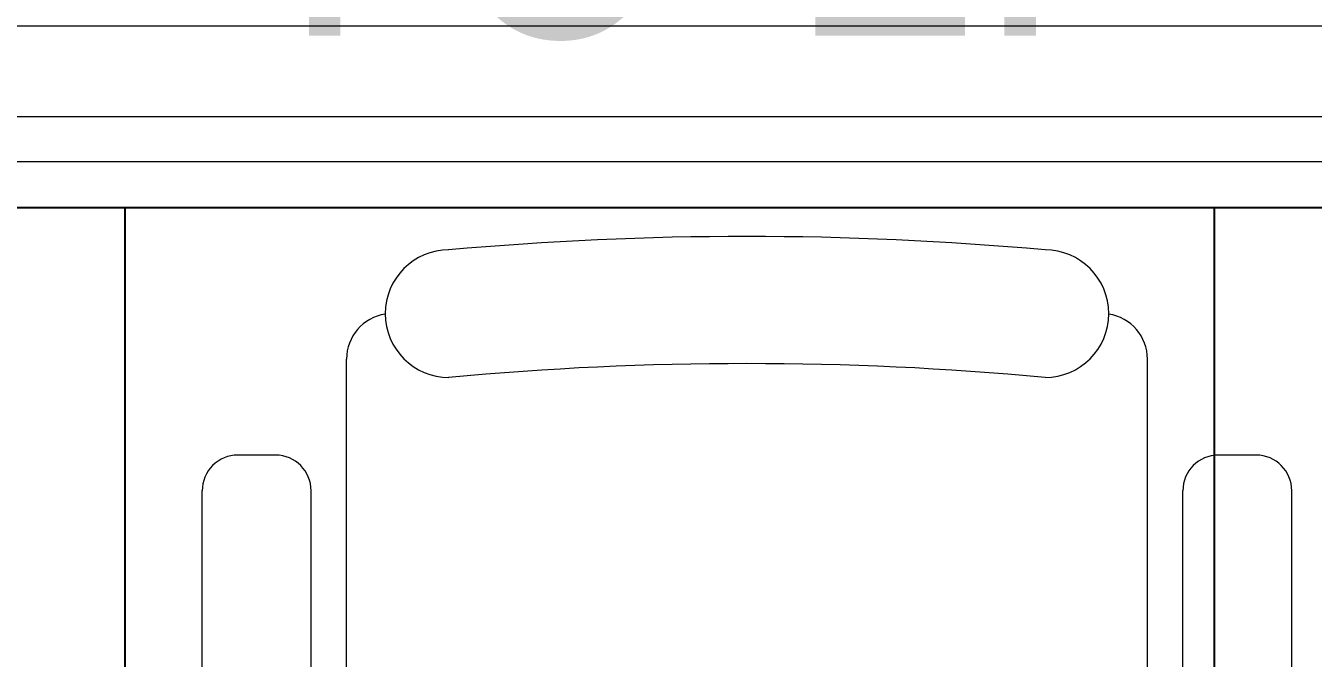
# Model space of a CAD drawing. Extents: x -12260 to 184725, y -29287 to 19916.
# Drawn here: x 26421 to 27130, y -3058 to -2710 of the extents above; entities that cross this region are included whole.
import ezdxf
from ezdxf import colors
from ezdxf.entities.mleader import LeaderData, LeaderLine
from ezdxf.math import Vec2, Vec3

# ---------------------------------------------------------------- set-up
doc = ezdxf.new("R2010")
doc.units = 0
doc.header["$LTSCALE"] = 0.25
doc.linetypes.add('DASHDOT', pattern=[25.4, 12.7, -6.35, 0, -6.35])
for name, color, linetype, lineweight in [('01-First Floor-FUR$0$Aluminum', 251, 'Continuous', 5), ('01-First Floor-FUR$0$LOADING', 253, 'Continuous', 5), ('01-First Floor-FUR$0$Walls', 251, 'Continuous', 5), ('E-LITE-CLNG-CNDT', 6, 'DASHDOT', 35), ('E-LITE-TEXT', 6, 'Continuous', 25)]:
    doc.layers.add(name, color=color, linetype=linetype, lineweight=lineweight)
doc.layers.add('01-First Floor-FUR$0$FALSE CEILING', color=251, linetype='Continuous')
doc.styles.add('DC_Elc_Romans', font='elc_romans.shx', dxfattribs={"width": 0.7})

# ---------------------------------------------------------------- blocks, each defined once
blk = doc.blocks.new('DC_Arrow-ArrowEllipse')
at = {"color": 0}
blk.add_ellipse((0, 0), major_axis=(0.4, 0), ratio=0.4, dxfattribs=at)
at = {"color": 0, "ltscale": 0.5}
blk.add_solid([(-1.4, 0.1667), (-0.4, 0), (-1.4, -0.1667)], dxfattribs=at)
blk = doc.blocks.new('01-First Floor-FUR$0$GF21018-P')
at = {"color": 0}
for p, q in [((-0.2207, 0.47563), (-0.2207, 0.0675)), ((0.22049, 0.47563), (0.22049, 0.0675)), ((-0.30021, 0.32259), (-0.30021, 0.14)), ((-0.24021, 0.32259), (-0.24021, 0.14)), ((0.24001, 0.32259), (0.24001, 0.14)), ((0.30001, 0.32259), (0.30001, 0.14)), ((-0.2806, 0.12039), (-0.25983, 0.12039)), ((0.25963, 0.12039), (0.2804, 0.12039))]:
    blk.add_line(p, q, dxfattribs=at)
for centre, radius, start, end in [((-0.2806, 0.14), 0.01962, 180, 270), ((-0.25983, 0.14), 0.01962, 270, 360), ((0.25963, 0.14), 0.01962, 180, 270), ((0.2804, 0.14), 0.01962, 270, 0), ((-0.16429, 0.0425), 0.03511, 90, 270), ((0, 1.84674), 1.77674, 264.69456, 275.30527), ((0.16409, 0.0425), 0.03511, 270, 90), ((-0.1957, 0.0675), 0.025, 180, 261.47208), ((0.19549, 0.0675), 0.025, 278.52792, 360), ((0, 1.83136), 1.83136, 264.85322, 275.14698)]:
    blk.add_arc(centre, radius, start, end, dxfattribs=at)
blk = doc.blocks.new('01-First Floor-FUR$0$A$C37be4daf')
at = {"layer": '01-First Floor-FUR$0$Aluminum'}
for p, q in [((1416.01, 598.24), (216.01, 598.24)), ((291.01, 573.24), (1341.01, 573.24)), ((1391.01, 548.24), (241.01, 548.24)), ((1416.01, 498.24), (216.01, 498.24))]:
    blk.add_line(p, q, dxfattribs=at)
blk = doc.blocks.new('01-First Floor-FUR')
at = {"layer": '01-First Floor-FUR$0$FALSE CEILING', "linetype": 'Continuous'}
for p, q in [((26476, -6810), (26476, -2810)), ((27076, -6810), (27076, -2810))]:
    blk.add_line(p, q, dxfattribs=at)
at = {"layer": '01-First Floor-FUR$0$FALSE CEILING'}
blk.add_lwpolyline([(29376, -6810), (25876, -6810), (25876, -2810), (29376, -2810)], close=True, dxfattribs=at)
at = {"layer": '01-First Floor-FUR$0$Walls'}
blk.add_line((29376, -2810), (25876, -2810), dxfattribs=at)
at = {"rotation": 180}
blk.add_blockref('01-First Floor-FUR$0$A$C37be4daf', (27481.38, -2211.76), dxfattribs=at)
at = {"layer": '01-First Floor-FUR$0$LOADING', "extrusion": (2.24021e-05, 7.77426e-06, 1), "xscale": 1000, "yscale": 1000, "zscale": 1000, "rotation": 179.9985892349693}
blk.add_blockref('01-First Floor-FUR$0$GF21018-P', (26818.37, -2826.03, 0.46), dxfattribs=at)

msp = doc.modelspace()

# ---------------------------------------------------------------- block references
at = {"layer": 'E-LITE-CLNG-CNDT'}
msp.add_blockref('01-First Floor-FUR', (0, 0), dxfattribs=at)

# ---------------------------------------------------------------- leaders
at = {"layer": 'E-LITE-TEXT'}
ml = msp.add_multileader_mtext('Standard', dxfattribs=at)
ml.set_content('TO LP-F1/L15', color=256, style='DC_Elc_Romans')
ml.set_leader_properties(color=45)
ml.set_arrow_properties(name='DC_Arrow-ArrowEllipse')
ml.build(insert=Vec2(0, 0))
ml.multileader.update_dxf_attribs({"dogleg_length": 2, "arrow_head_size": 200, "scale": 100})
ctx = ml.context
ctx.base_point, ctx.scale, ctx.char_height, ctx.arrow_head_size, ctx.landing_gap_size, ctx.plane_origin = Vec3(26008.21, -2648.86, -0.11), 100, 200, 200, 200, Vec3(18452.96, -1144.61, -0.11)
ctx.text_align_type = 2
notes = []
notes.append((ctx, [(1, (1, 1, 0), (28114.87, -2648.86, -0.11), (-1, 0), 200, [(0, [(28583.42, -2949.67, -0.11)], 0, [])])]))
ctx.mtext.insert, ctx.mtext.alignment, ctx.mtext.flow_direction = Vec3(27714.87, -2515.52, -0.11), 3, 5
for ctx, leaders in notes:
    for number, flags, end, landing, length, lines in leaders:
        leader = LeaderData()
        leader.index, (leader.has_last_leader_line, leader.has_dogleg_vector, leader.attachment_direction) = number, flags
        leader.last_leader_point, leader.dogleg_vector, leader.dogleg_length = Vec3(end), Vec3(landing), length
        for number, points, colour, breaks in lines:
            line = LeaderLine()
            line.index, line.vertices, line.color, line.breaks = number, Vec3.list(points), colors.encode_raw_color(colour), breaks
            leader.lines.append(line)
        ctx.leaders.append(leader)

doc.saveas('drawing.dxf')
